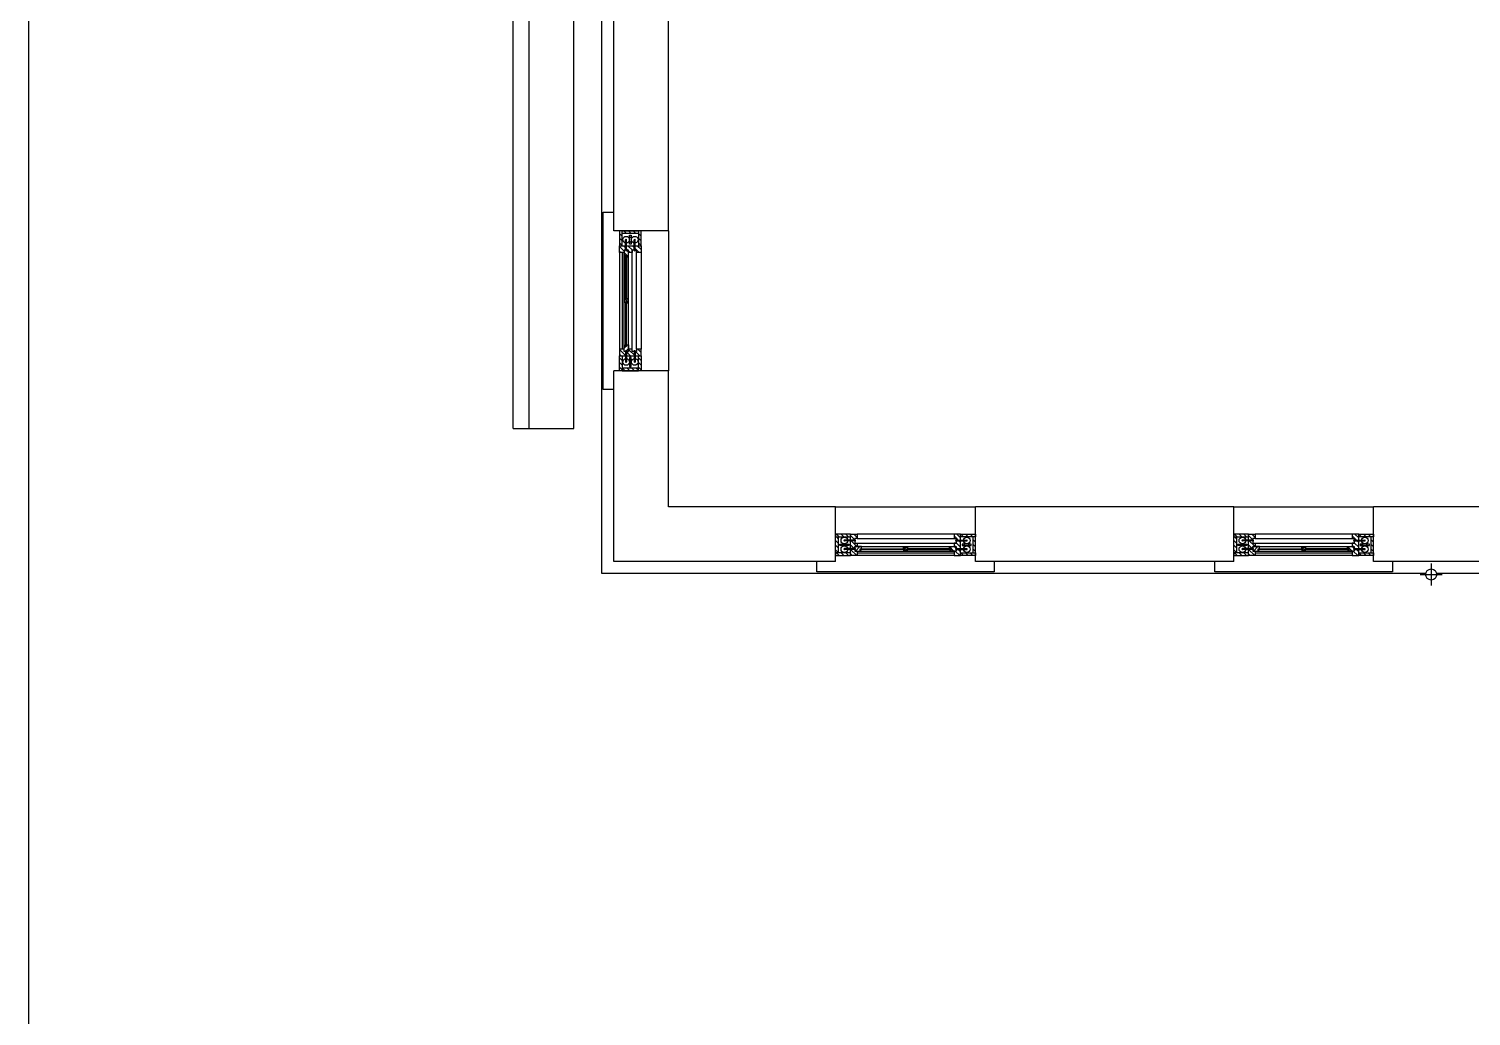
# Model space of a CAD drawing. Extents: x 297566 to 331206, y -129942 to -106182.
# Drawn here: x 322610 to 324437, y -111851 to -110600 of the extents above; entities that cross this region are included whole.
import ezdxf

# ---------------------------------------------------------------- set-up
doc = ezdxf.new("R2010")
doc.units = 0
doc.header["$LTSCALE"] = 50
doc.header["$MEASUREMENT"] = 0
doc.layers.get('0').update_dxf_attribs({"linetype": 'CONTINUOUS'})
doc.layers.add('h', color=5, linetype='CONTINUOUS')
pattern_1 = [(315, (247802.2005, -282476.867), (-3.928862, -3.928862), [])]
pattern_2 = [(315, (247815.9505, -282476.867), (-3.928862, -3.928862), [])]
pattern_3 = [(315, (248474.7005, -282476.867), (-3.928862, -3.928862), [])]
pattern_4 = [(315, (248488.4505, -282476.867), (-3.928862, -3.928862), [])]
pattern_5 = [(135, (250566.7734, -285293.94), (-3.928862, -3.928862), [])]
pattern_6 = [(135, (250566.7734, -285280.19), (-3.928862, -3.928862), [])]

# ---------------------------------------------------------------- blocks, each defined once
blk = doc.blocks.new('aera')
at = {"layer": 'h'}
h = blk.add_hatch(dxfattribs=at)
h.set_pattern_fill('ANSI31', color=256, scale=1.75, angle=450, style=0)
h.set_pattern_definition([(135, (250570.85, -285280.19), (-3.928862, -3.928862), [])])
h.paths.add_polyline_path([(269214.9, -263305), (269219.4, -263305), (269219.4, -263280), (269214.9, -263280)])
h = blk.add_hatch(dxfattribs=at)
h.set_pattern_fill('ANSI31', color=256, scale=1.75, angle=450, style=0)
h.set_pattern_definition(pattern_6)
h.paths.add_polyline_path([(269219.4, -263284.5), (269219.4, -263280), (269246.6, -263280), (269246.6, -263284.5)])
h = blk.add_hatch(dxfattribs=at)
h.set_pattern_fill('ANSI31', color=256, scale=1.75, angle=450, style=0)
h.set_pattern_definition(pattern_6)
h.paths.add_polyline_path([(269231.9, -263287), (269234.4, -263287), (269234.4, -263302.5), (269231.9, -263302.5)])
h = blk.add_hatch(dxfattribs=at)
h.set_pattern_fill('ANSI31', color=256, scale=1.75, angle=450, style=0)
h.set_pattern_definition([(135, (250602.6, -285280.19), (-3.928862, -3.928862), [])])
h.paths.add_polyline_path([(269246.6, -263305), (269251.1, -263305), (269251.1, -263280), (269246.6, -263280)])
h = blk.add_hatch(dxfattribs=at)
h.set_pattern_fill('ANSI31', color=256, scale=1.75, angle=450, style=0)
h.set_pattern_definition([(135, (285642.877, -230128.208), (-3.92886205, -3.92886205), [])])
h.paths.add_polyline_path([(269222.6, -263312.5), (269222.6, -263316.3), (269214.9, -263316.3), (269214.9, -263312.5), (269214.9, -263305), (269251.1, -263305), (269251.1, -263316.3), (269243.6, -263316.3), (269243.6, -263312.5), (269236.1, -263312.5), (269236.1, -263316.3), (269230.1, -263316.3), (269230.1, -263312.5)])
h = blk.add_hatch(dxfattribs=at)
h.set_pattern_fill('ANSI31', color=256, scale=1.75, angle=360, style=0)
h.set_pattern_definition([(315, (246968.4625, -281670.344), (-3.928862, -3.928862), [])])
h.paths.add_polyline_path([(269226.4, -263321.5), (269226.4, -263323.8), (269230.1, -263323.8), (269230.1, -263312.5), (269222.6, -263312.5), (269222.6, -263321.5), (269224.4, -263321.5), (269225.1, -263321.5)])
h = blk.add_hatch(dxfattribs=at)
h.set_pattern_fill('ANSI31', color=256, scale=1.75, angle=450, style=0)
h.set_pattern_definition([(315, (285373.9793, -270980.0365), (3.928862, 3.928862), [])])
h.paths.add_polyline_path([(269223.9, -263400.4), (269223.9, -263395.9), (269224.5, -263394.4), (269225.1, -263394.4), (269225.1, -263396.2), (269226.4, -263396.2), (269226.4, -263394.4), (269228.9, -263394.4), (269228.9, -263401.9), (269226.4, -263401.9), (269226.4, -263400.2), (269225.1, -263400.2), (269225.1, -263401.9), (269224.5, -263401.9)])
h = blk.add_hatch(dxfattribs=at)
h.set_pattern_fill('ANSI31', color=256, scale=1.75, angle=450, style=0)
h.set_pattern_definition([(135, (285642.877, -230074.458), (-3.92886205, -3.92886205), [])])
h.paths.add_polyline_path([(269222.6, -263483.8), (269222.6, -263480), (269214.9, -263480), (269214.9, -263483.8), (269214.9, -263491.3), (269251.1, -263491.3), (269251.1, -263480), (269243.6, -263480), (269243.6, -263483.8), (269236.1, -263483.8), (269236.1, -263480), (269230.1, -263480), (269230.1, -263483.8)])
h = blk.add_hatch(dxfattribs=at)
h.set_pattern_fill('ANSI31', color=256, scale=1.75, angle=360, style=0)
h.set_pattern_definition([(45, (246968.4625, -245125.9694), (-3.928862, 3.928862), [])])
h.paths.add_polyline_path([(269226.4, -263474.8), (269226.4, -263472.5), (269230.1, -263472.5), (269230.1, -263483.8), (269222.6, -263483.8), (269222.6, -263474.8), (269224.4, -263474.8), (269225.1, -263474.8)])
h = blk.add_hatch(dxfattribs=at)
h.set_pattern_fill('ANSI31', color=256, scale=1.75, angle=450, style=0)
h.set_pattern_definition([(135, (250570.85, -285293.94), (-3.928862, -3.928862), [])])
h.paths.add_polyline_path([(269214.9, -263491.3), (269219.4, -263491.3), (269219.4, -263516.3), (269214.9, -263516.3)])
h = blk.add_hatch(dxfattribs=at)
h.set_pattern_fill('ANSI31', color=256, scale=1.75, angle=450, style=0)
h.set_pattern_definition(pattern_5)
h.paths.add_polyline_path([(269219.4, -263511.8), (269219.4, -263516.3), (269246.6, -263516.3), (269246.6, -263511.8)])
h = blk.add_hatch(dxfattribs=at)
h.set_pattern_fill('ANSI31', color=256, scale=1.75, angle=450, style=0)
h.set_pattern_definition(pattern_5)
h.paths.add_polyline_path([(269231.9, -263509.3), (269234.4, -263509.3), (269234.4, -263493.8), (269231.9, -263493.8)])
h = blk.add_hatch(dxfattribs=at)
h.set_pattern_fill('ANSI31', color=256, scale=1.75, angle=450, style=0)
h.set_pattern_definition([(135, (250602.6, -285293.94), (-3.928862, -3.928862), [])])
h.paths.add_polyline_path([(269246.6, -263491.3), (269251.1, -263491.3), (269251.1, -263516.3), (269246.6, -263516.3)])
h = blk.add_hatch(dxfattribs=at)
h.set_pattern_fill('ANSI31', color=256, scale=1.75, angle=360, style=0)
h.set_pattern_definition([(315, (247802.2005, -282441.04), (-3.928862, -3.928862), [])])
h.paths.add_polyline_path([(269604.9, -263797), (269604.9, -263792.5), (269579.9, -263792.5), (269579.9, -263797)])
h = blk.add_hatch(dxfattribs=at)
h.set_pattern_fill('ANSI31', color=256, scale=1.75, angle=360, style=0)
h.set_pattern_definition(pattern_1)
h.paths.add_polyline_path([(269584.4, -263824.3), (269579.9, -263824.3), (269579.9, -263797), (269584.4, -263797)])
h = blk.add_hatch(dxfattribs=at)
h.set_pattern_fill('ANSI31', color=256, scale=1.75, angle=360, style=0)
h.set_pattern_definition([(315, (303021.682, -247400.7636), (-3.92886205, -3.92886205), [])])
h.paths.add_polyline_path([(269612.4, -263821), (269616.1, -263821), (269616.1, -263828.8), (269612.4, -263828.8), (269604.9, -263828.8), (269604.9, -263792.5), (269616.1, -263792.5), (269616.1, -263800), (269612.4, -263800), (269612.4, -263807.5), (269616.1, -263807.5), (269616.1, -263813.5), (269612.4, -263813.5)])
h = blk.add_hatch(dxfattribs=at)
h.set_pattern_fill('ANSI31', color=256, scale=1.75, angle=360, style=0)
h.set_pattern_definition([(315, (302967.932, -247400.7636), (-3.92886205, -3.92886205), [])])
h.paths.add_polyline_path([(269783.6, -263821), (269779.9, -263821), (269779.9, -263828.8), (269783.6, -263828.8), (269791.1, -263828.8), (269791.1, -263792.5), (269779.9, -263792.5), (269779.9, -263800), (269783.6, -263800), (269783.6, -263807.5), (269779.9, -263807.5), (269779.9, -263813.5), (269783.6, -263813.5)])
h = blk.add_hatch(dxfattribs=at)
h.set_pattern_fill('ANSI31', color=256, scale=1.75, angle=360, style=0)
h.set_pattern_definition([(315, (247815.9505, -282441.04), (-3.928862, -3.928862), [])])
h.paths.add_polyline_path([(269791.1, -263797), (269791.1, -263792.5), (269816.1, -263792.5), (269816.1, -263797)])
h = blk.add_hatch(dxfattribs=at)
h.set_pattern_fill('ANSI31', color=256, scale=1.75, angle=360, style=0)
h.set_pattern_definition(pattern_2)
h.paths.add_polyline_path([(269811.6, -263824.3), (269816.1, -263824.3), (269816.1, -263797), (269811.6, -263797)])
h = blk.add_hatch(dxfattribs=at)
h.set_pattern_fill('ANSI31', color=256, scale=1.75, angle=360, style=0)
h.set_pattern_definition([(315, (248474.7005, -282441.04), (-3.928862, -3.928862), [])])
h.paths.add_polyline_path([(270277.4, -263797), (270277.4, -263792.5), (270252.4, -263792.5), (270252.4, -263797)])
h = blk.add_hatch(dxfattribs=at)
h.set_pattern_fill('ANSI31', color=256, scale=1.75, angle=360, style=0)
h.set_pattern_definition(pattern_3)
h.paths.add_polyline_path([(270256.9, -263824.3), (270252.4, -263824.3), (270252.4, -263797), (270256.9, -263797)])
h = blk.add_hatch(dxfattribs=at)
h.set_pattern_fill('ANSI31', color=256, scale=1.75, angle=360, style=0)
h.set_pattern_definition([(315, (303694.182, -247400.7636), (-3.92886205, -3.92886205), [])])
h.paths.add_polyline_path([(270284.9, -263821), (270288.6, -263821), (270288.6, -263828.8), (270284.9, -263828.8), (270277.4, -263828.8), (270277.4, -263792.5), (270288.6, -263792.5), (270288.6, -263800), (270284.9, -263800), (270284.9, -263807.5), (270288.6, -263807.5), (270288.6, -263813.5), (270284.9, -263813.5)])
h = blk.add_hatch(dxfattribs=at)
h.set_pattern_fill('ANSI31', color=256, scale=1.75, angle=360, style=0)
h.set_pattern_definition([(315, (303640.432, -247400.7636), (-3.92886205, -3.92886205), [])])
h.paths.add_polyline_path([(270456.1, -263821), (270452.4, -263821), (270452.4, -263828.8), (270456.1, -263828.8), (270463.6, -263828.8), (270463.6, -263792.5), (270452.4, -263792.5), (270452.4, -263800), (270456.1, -263800), (270456.1, -263807.5), (270452.4, -263807.5), (270452.4, -263813.5), (270456.1, -263813.5)])
h = blk.add_hatch(dxfattribs=at)
h.set_pattern_fill('ANSI31', color=256, scale=1.75, angle=360, style=0)
h.set_pattern_definition([(315, (248488.4505, -282441.04), (-3.928862, -3.928862), [])])
h.paths.add_polyline_path([(270463.6, -263797), (270463.6, -263792.5), (270488.6, -263792.5), (270488.6, -263797)])
h = blk.add_hatch(dxfattribs=at)
h.set_pattern_fill('ANSI31', color=256, scale=1.75, angle=360, style=0)
h.set_pattern_definition(pattern_4)
h.paths.add_polyline_path([(270484.1, -263824.3), (270488.6, -263824.3), (270488.6, -263797), (270484.1, -263797)])
h = blk.add_hatch(dxfattribs=at)
h.set_pattern_fill('ANSI31', color=256, scale=1.75, angle=360, style=0)
h.set_pattern_definition([(315, (247802.2005, -282472.79), (-3.928862, -3.928862), [])])
h.paths.add_polyline_path([(269604.9, -263828.8), (269604.9, -263824.3), (269579.9, -263824.3), (269579.9, -263828.8)])
h = blk.add_hatch(dxfattribs=at)
h.set_pattern_fill('ANSI31', color=256, scale=1.75, angle=360, style=0)
h.set_pattern_definition(pattern_1)
h.paths.add_polyline_path([(269586.9, -263811.8), (269586.9, -263809.3), (269602.4, -263809.3), (269602.4, -263811.8)])
h = blk.add_hatch(dxfattribs=at)
h.set_pattern_fill('ANSI31', color=256, scale=1.75, angle=270, style=0)
h.set_pattern_definition([(45, (287970.171, -286075.178), (3.928862, -3.928862), [])])
h.paths.add_polyline_path([(269621.4, -263817.3), (269623.6, -263817.3), (269623.6, -263813.5), (269612.4, -263813.5), (269612.4, -263821), (269621.4, -263821), (269621.4, -263819.3), (269621.4, -263818.5)])
h = blk.add_hatch(dxfattribs=at)
h.set_pattern_fill('ANSI31', color=256, scale=1.75, angle=360, style=0)
h.set_pattern_definition([(135, (262116.104, -247669.661), (3.928862, 3.928862), [])])
h.paths.add_polyline_path([(269695.7, -263819.8), (269700.2, -263819.8), (269701.7, -263819.2), (269701.7, -263818.5), (269700, -263818.5), (269700, -263817.3), (269701.7, -263817.3), (269701.7, -263814.8), (269694.2, -263814.8), (269694.2, -263817.3), (269696, -263817.3), (269696, -263818.5), (269694.2, -263818.5), (269694.2, -263819.2)])
h = blk.add_hatch(dxfattribs=at)
h.set_pattern_fill('ANSI31', color=256, scale=1.75, angle=270, style=0)
h.set_pattern_definition([(135, (251425.7963, -286075.178), (-3.928862, -3.928862), [])])
h.paths.add_polyline_path([(269774.6, -263817.3), (269772.4, -263817.3), (269772.4, -263813.5), (269783.6, -263813.5), (269783.6, -263821), (269774.6, -263821), (269774.6, -263819.3), (269774.6, -263818.5)])
h = blk.add_hatch(dxfattribs=at)
h.set_pattern_fill('ANSI31', color=256, scale=1.75, angle=360, style=0)
h.set_pattern_definition([(315, (247815.9505, -282472.79), (-3.928862, -3.928862), [])])
h.paths.add_polyline_path([(269791.1, -263828.8), (269791.1, -263824.3), (269816.1, -263824.3), (269816.1, -263828.8)])
h = blk.add_hatch(dxfattribs=at)
h.set_pattern_fill('ANSI31', color=256, scale=1.75, angle=360, style=0)
h.set_pattern_definition(pattern_2)
h.paths.add_polyline_path([(269809.1, -263811.8), (269809.1, -263809.3), (269793.6, -263809.3), (269793.6, -263811.8)])
h = blk.add_hatch(dxfattribs=at)
h.set_pattern_fill('ANSI31', color=256, scale=1.75, angle=360, style=0)
h.set_pattern_definition([(315, (248474.7005, -282472.79), (-3.928862, -3.928862), [])])
h.paths.add_polyline_path([(270277.4, -263828.8), (270277.4, -263824.3), (270252.4, -263824.3), (270252.4, -263828.8)])
h = blk.add_hatch(dxfattribs=at)
h.set_pattern_fill('ANSI31', color=256, scale=1.75, angle=360, style=0)
h.set_pattern_definition(pattern_3)
h.paths.add_polyline_path([(270259.4, -263811.8), (270259.4, -263809.3), (270274.9, -263809.3), (270274.9, -263811.8)])
h = blk.add_hatch(dxfattribs=at)
h.set_pattern_fill('ANSI31', color=256, scale=1.75, angle=270, style=0)
h.set_pattern_definition([(45, (288642.671, -286075.178), (3.928862, -3.928862), [])])
h.paths.add_polyline_path([(270293.9, -263817.3), (270296.1, -263817.3), (270296.1, -263813.5), (270284.9, -263813.5), (270284.9, -263821), (270293.9, -263821), (270293.9, -263819.3), (270293.9, -263818.5)])
h = blk.add_hatch(dxfattribs=at)
h.set_pattern_fill('ANSI31', color=256, scale=1.75, angle=360, style=0)
h.set_pattern_definition([(135, (262788.604, -247669.661), (3.928862, 3.928862), [])])
h.paths.add_polyline_path([(270368.2, -263819.8), (270372.7, -263819.8), (270374.2, -263819.2), (270374.2, -263818.5), (270372.5, -263818.5), (270372.5, -263817.3), (270374.2, -263817.3), (270374.2, -263814.8), (270366.7, -263814.8), (270366.7, -263817.3), (270368.5, -263817.3), (270368.5, -263818.5), (270366.7, -263818.5), (270366.7, -263819.2)])
h = blk.add_hatch(dxfattribs=at)
h.set_pattern_fill('ANSI31', color=256, scale=1.75, angle=270, style=0)
h.set_pattern_definition([(135, (252098.2963, -286075.178), (-3.928862, -3.928862), [])])
h.paths.add_polyline_path([(270447.1, -263817.3), (270444.9, -263817.3), (270444.9, -263813.5), (270456.1, -263813.5), (270456.1, -263821), (270447.1, -263821), (270447.1, -263819.3), (270447.1, -263818.5)])
h = blk.add_hatch(dxfattribs=at)
h.set_pattern_fill('ANSI31', color=256, scale=1.75, angle=360, style=0)
h.set_pattern_definition([(315, (248488.4505, -282472.79), (-3.928862, -3.928862), [])])
h.paths.add_polyline_path([(270463.6, -263828.8), (270463.6, -263824.3), (270488.6, -263824.3), (270488.6, -263828.8)])
h = blk.add_hatch(dxfattribs=at)
h.set_pattern_fill('ANSI31', color=256, scale=1.75, angle=360, style=0)
h.set_pattern_definition(pattern_4)
h.paths.add_polyline_path([(270481.6, -263811.8), (270481.6, -263809.3), (270466.1, -263809.3), (270466.1, -263811.8)])
for p, q in [((269034.9, -263613.8), (269034.9, -261378.8)), ((269062.4, -263613.8), (269062.4, -261406.3)), ((269137.4, -263613.8), (269137.4, -261481.3)), ((269297.4, -263280), (269204.9, -263280)), ((269244.9, -263280), (269246.6, -263280)), ((269297.4, -263280), (269297.4, -263516.3)), ((269214.9, -263316.3), (269214.9, -263480)), ((269219.6, -263480), (269219.6, -263316.3)), ((269222.6, -263474.8), (269222.6, -263316.3)), ((269225.1, -263312.5), (269225.1, -263294.8)), ((269226.6, -263312.5), (269226.6, -263294.8)), ((269230.1, -263483.8), (269230.1, -263312.5)), ((269236.1, -263483.8), (269236.1, -263312.5)), ((269239.6, -263312.5), (269239.6, -263294.8)), ((269241.1, -263312.5), (269241.1, -263294.8)), ((269243.6, -263480), (269243.6, -263314.3)), ((269251.1, -263316.3), (269251.1, -263480)), ((269225.1, -263483.8), (269225.1, -263501.5)), ((269226.6, -263483.8), (269226.6, -263501.5)), ((269239.6, -263483.8), (269239.6, -263501.5)), ((269241.1, -263483.8), (269241.1, -263501.5)), ((269297.4, -263516.3), (269204.9, -263516.3)), ((269204.9, -263838.8), (269204.9, -263516.3)), ((269034.9, -263613.8), (269137.4, -263613.8)), ((269579.9, -263838.8), (269579.9, -263746.3)), ((269579.9, -263746.3), (269816.1, -263746.3)), ((269816.1, -263838.8), (269816.1, -263746.3)), ((270252.4, -263838.8), (270252.4, -263746.3)), ((270252.4, -263746.3), (270488.6, -263746.3)), ((270488.6, -263838.8), (270488.6, -263746.3)), ((269612.4, -263802.5), (269594.6, -263802.5)), ((269612.4, -263804), (269594.6, -263804)), ((269779.9, -263792.5), (269616.1, -263792.5)), ((269616.1, -263800), (269781.9, -263800)), ((269783.6, -263802.5), (269801.4, -263802.5)), ((269783.6, -263804), (269801.4, -263804)), ((269816.1, -263798.7), (269816.1, -263797)), ((270284.9, -263802.5), (270267.1, -263802.5)), ((270284.9, -263804), (270267.1, -263804)), ((270452.4, -263792.5), (270288.6, -263792.5)), ((270288.6, -263800), (270454.4, -263800)), ((270456.1, -263802.5), (270473.9, -263802.5)), ((270456.1, -263804), (270473.9, -263804)), ((270488.6, -263798.7), (270488.6, -263797)), ((269612.4, -263817), (269594.6, -263817)), ((269612.4, -263818.5), (269594.6, -263818.5)), ((269612.4, -263807.5), (269783.6, -263807.5)), ((269612.4, -263813.5), (269783.6, -263813.5)), ((269616.1, -263824), (269779.9, -263824)), ((269779.9, -263828.8), (269616.1, -263828.8)), ((269621.4, -263821), (269779.9, -263821)), ((269783.6, -263817), (269801.4, -263817)), ((269783.6, -263818.5), (269801.4, -263818.5)), ((270284.9, -263817), (270267.1, -263817)), ((270284.9, -263818.5), (270267.1, -263818.5)), ((270284.9, -263807.5), (270456.1, -263807.5)), ((270284.9, -263813.5), (270456.1, -263813.5)), ((270288.6, -263824), (270452.4, -263824)), ((270452.4, -263828.8), (270288.6, -263828.8)), ((270293.9, -263821), (270452.4, -263821)), ((270456.1, -263817), (270473.9, -263817)), ((270456.1, -263818.5), (270473.9, -263818.5)), ((269579.9, -263838.8), (269204.9, -263838.8)), ((270586.1, -263841.9), (270586.1, -263879.4)), ((270567.4, -263860.7), (270604.9, -263860.7))]:
    blk.add_line(p, q, dxfattribs=at)
for points in [[(269184.9, -263858.8), (269184.9, -262525.5)], [(269204.9, -263280), (269204.9, -262868.8)], [(269297.4, -263280), (269297.4, -262868.8)], [(269204.8, -263548.2), (269187.3, -263548.2), (269187.3, -263248.2), (269204.8, -263248.2)], [(269222.6, -263312.5), (269222.6, -263316.3), (269214.9, -263316.3), (269214.9, -263312.5), (269214.9, -263305), (269251.1, -263305), (269251.1, -263316.3), (269243.6, -263316.3), (269243.6, -263312.5), (269236.1, -263312.5), (269236.1, -263316.3), (269230.1, -263316.3), (269230.1, -263312.5), (269222.6, -263312.5)], [(269227.4, -263312.5), (269230.1, -263312.5)], [(269223.9, -263400.4), (269223.9, -263395.9), (269224.5, -263394.4), (269225.1, -263394.4), (269225.1, -263396.2), (269226.4, -263396.2), (269226.4, -263394.4), (269228.9, -263394.4), (269228.9, -263401.9), (269226.4, -263401.9), (269226.4, -263400.2), (269225.1, -263400.2), (269225.1, -263401.9), (269224.5, -263401.9), (269223.9, -263400.4)], [(269222.6, -263483.8), (269222.6, -263480), (269214.9, -263480), (269214.9, -263483.8), (269214.9, -263491.3), (269251.1, -263491.3), (269251.1, -263480), (269243.6, -263480), (269243.6, -263483.8), (269236.1, -263483.8), (269236.1, -263480), (269230.1, -263480), (269230.1, -263483.8), (269222.6, -263483.8)], [(269227.4, -263483.8), (269230.1, -263483.8)], [(269227.4, -263483.8), (269230.1, -263483.8)], [(269579.9, -263746.3), (269297.4, -263746.3), (269297.4, -263516.3)], [(270252.4, -263746.3), (269816.1, -263746.3)], [(270959.9, -263746.3), (270488.6, -263746.3)], [(269612.4, -263821), (269616.1, -263821), (269616.1, -263828.8), (269612.4, -263828.8), (269604.9, -263828.8), (269604.9, -263792.5), (269616.1, -263792.5), (269616.1, -263800), (269612.4, -263800), (269612.4, -263807.5), (269616.1, -263807.5), (269616.1, -263813.5), (269612.4, -263813.5), (269612.4, -263821)], [(269783.6, -263821), (269779.9, -263821), (269779.9, -263828.8), (269783.6, -263828.8), (269791.1, -263828.8), (269791.1, -263792.5), (269779.9, -263792.5), (269779.9, -263800), (269783.6, -263800), (269783.6, -263807.5), (269779.9, -263807.5), (269779.9, -263813.5), (269783.6, -263813.5), (269783.6, -263821)], [(270284.9, -263821), (270288.6, -263821), (270288.6, -263828.8), (270284.9, -263828.8), (270277.4, -263828.8), (270277.4, -263792.5), (270288.6, -263792.5), (270288.6, -263800), (270284.9, -263800), (270284.9, -263807.5), (270288.6, -263807.5), (270288.6, -263813.5), (270284.9, -263813.5), (270284.9, -263821)], [(270456.1, -263821), (270452.4, -263821), (270452.4, -263828.8), (270456.1, -263828.8), (270463.6, -263828.8), (270463.6, -263792.5), (270452.4, -263792.5), (270452.4, -263800), (270456.1, -263800), (270456.1, -263807.5), (270452.4, -263807.5), (270452.4, -263813.5), (270456.1, -263813.5), (270456.1, -263821)], [(269612.4, -263816.3), (269612.4, -263813.5)], [(269612.4, -263816.3), (269612.4, -263813.5)], [(269695.7, -263819.8), (269700.2, -263819.8), (269701.7, -263819.2), (269701.7, -263818.5), (269700, -263818.5), (269700, -263817.3), (269701.7, -263817.3), (269701.7, -263814.8), (269694.2, -263814.8), (269694.2, -263817.3), (269696, -263817.3), (269696, -263818.5), (269694.2, -263818.5), (269694.2, -263819.2), (269695.7, -263819.8)], [(269783.6, -263816.3), (269783.6, -263813.5)], [(270284.9, -263816.3), (270284.9, -263813.5)], [(270284.9, -263816.3), (270284.9, -263813.5)], [(270368.2, -263819.8), (270372.7, -263819.8), (270374.2, -263819.2), (270374.2, -263818.5), (270372.5, -263818.5), (270372.5, -263817.3), (270374.2, -263817.3), (270374.2, -263814.8), (270366.7, -263814.8), (270366.7, -263817.3), (270368.5, -263817.3), (270368.5, -263818.5), (270366.7, -263818.5), (270366.7, -263819.2), (270368.2, -263819.8)], [(270456.1, -263816.3), (270456.1, -263813.5)], [(269848, -263838.8), (269848, -263856.3), (269548, -263856.3), (269548, -263838.8)], [(270252.4, -263838.8), (269816.1, -263838.8)], [(270520.5, -263838.8), (270520.5, -263856.3), (270220.5, -263856.3), (270220.5, -263838.8)], [(270959.9, -263838.8), (270488.6, -263838.8)], [(270576.9, -263858.8), (269184.9, -263858.8)], [(271294.9, -263918.8), (271294.9, -263858.8), (270595.3, -263858.8)]]:
    blk.add_lwpolyline(points, dxfattribs=at)
for points in [[(269214.9, -263305), (269219.4, -263305), (269219.4, -263280), (269214.9, -263280)], [(269219.4, -263284.5), (269219.4, -263280), (269246.6, -263280), (269246.6, -263284.5)], [(269231.9, -263287), (269234.4, -263287), (269234.4, -263302.5), (269231.9, -263302.5)], [(269246.6, -263305), (269251.1, -263305), (269251.1, -263280), (269246.6, -263280)], [(269226.4, -263321.5), (269226.4, -263323.8), (269230.1, -263323.8), (269230.1, -263312.5), (269222.6, -263312.5), (269222.6, -263321.5), (269224.4, -263321.5), (269225.1, -263321.5)], [(269225.1, -263323.8), (269225.1, -263321.5), (269222.6, -263321.5)], [(269226.4, -263396.2), (269225.1, -263396.2), (269225.1, -263321.5), (269226.4, -263321.5)], [(269226.4, -263400.2), (269225.1, -263400.2), (269225.1, -263474.8), (269226.4, -263474.8)], [(269226.4, -263474.8), (269226.4, -263472.5), (269230.1, -263472.5), (269230.1, -263483.8), (269222.6, -263483.8), (269222.6, -263474.8), (269224.4, -263474.8), (269225.1, -263474.8)], [(269225.1, -263472.5), (269225.1, -263474.8), (269222.6, -263474.8)], [(269214.9, -263491.3), (269219.4, -263491.3), (269219.4, -263516.3), (269214.9, -263516.3)], [(269219.4, -263511.8), (269219.4, -263516.3), (269246.6, -263516.3), (269246.6, -263511.8)], [(269231.9, -263509.3), (269234.4, -263509.3), (269234.4, -263493.8), (269231.9, -263493.8)], [(269246.6, -263491.3), (269251.1, -263491.3), (269251.1, -263516.3), (269246.6, -263516.3)], [(269604.9, -263797), (269604.9, -263792.5), (269579.9, -263792.5), (269579.9, -263797)], [(269584.4, -263824.3), (269579.9, -263824.3), (269579.9, -263797), (269584.4, -263797)], [(269791.1, -263797), (269791.1, -263792.5), (269816.1, -263792.5), (269816.1, -263797)], [(269811.6, -263824.3), (269816.1, -263824.3), (269816.1, -263797), (269811.6, -263797)], [(270277.4, -263797), (270277.4, -263792.5), (270252.4, -263792.5), (270252.4, -263797)], [(270256.9, -263824.3), (270252.4, -263824.3), (270252.4, -263797), (270256.9, -263797)], [(270463.6, -263797), (270463.6, -263792.5), (270488.6, -263792.5), (270488.6, -263797)], [(270484.1, -263824.3), (270488.6, -263824.3), (270488.6, -263797), (270484.1, -263797)], [(269604.9, -263828.8), (269604.9, -263824.3), (269579.9, -263824.3), (269579.9, -263828.8)], [(269586.9, -263811.8), (269586.9, -263809.3), (269602.4, -263809.3), (269602.4, -263811.8)], [(269621.4, -263817.3), (269623.6, -263817.3), (269623.6, -263813.5), (269612.4, -263813.5), (269612.4, -263821), (269621.4, -263821), (269621.4, -263819.3), (269621.4, -263818.5)], [(269696, -263817.3), (269696, -263818.5), (269621.4, -263818.5), (269621.4, -263817.3)], [(269623.6, -263818.5), (269621.4, -263818.5), (269621.4, -263821)], [(269700, -263817.3), (269700, -263818.5), (269774.6, -263818.5), (269774.6, -263817.3)], [(269774.6, -263817.3), (269772.4, -263817.3), (269772.4, -263813.5), (269783.6, -263813.5), (269783.6, -263821), (269774.6, -263821), (269774.6, -263819.3), (269774.6, -263818.5)], [(269772.4, -263818.5), (269774.6, -263818.5), (269774.6, -263821)], [(269791.1, -263828.8), (269791.1, -263824.3), (269816.1, -263824.3), (269816.1, -263828.8)], [(269809.1, -263811.8), (269809.1, -263809.3), (269793.6, -263809.3), (269793.6, -263811.8)], [(270277.4, -263828.8), (270277.4, -263824.3), (270252.4, -263824.3), (270252.4, -263828.8)], [(270259.4, -263811.8), (270259.4, -263809.3), (270274.9, -263809.3), (270274.9, -263811.8)], [(270293.9, -263817.3), (270296.1, -263817.3), (270296.1, -263813.5), (270284.9, -263813.5), (270284.9, -263821), (270293.9, -263821), (270293.9, -263819.3), (270293.9, -263818.5)], [(270368.5, -263817.3), (270368.5, -263818.5), (270293.9, -263818.5), (270293.9, -263817.3)], [(270296.1, -263818.5), (270293.9, -263818.5), (270293.9, -263821)], [(270372.5, -263817.3), (270372.5, -263818.5), (270447.1, -263818.5), (270447.1, -263817.3)], [(270447.1, -263817.3), (270444.9, -263817.3), (270444.9, -263813.5), (270456.1, -263813.5), (270456.1, -263821), (270447.1, -263821), (270447.1, -263819.3), (270447.1, -263818.5)], [(270444.9, -263818.5), (270447.1, -263818.5), (270447.1, -263821)], [(270463.6, -263828.8), (270463.6, -263824.3), (270488.6, -263824.3), (270488.6, -263828.8)], [(270481.6, -263811.8), (270481.6, -263809.3), (270466.1, -263809.3), (270466.1, -263811.8)]]:
    blk.add_lwpolyline(points, close=True, dxfattribs=at)
for centre, radius in [((269225.9, -263294.8), 5.62), ((269240.4, -263294.8), 5.62), ((269225.9, -263501.5), 5.62), ((269240.4, -263501.5), 5.62), ((269594.6, -263803.3), 5.62), ((269801.4, -263803.3), 5.62), ((270267.1, -263803.3), 5.62), ((270473.9, -263803.3), 5.62), ((269594.6, -263817.8), 5.62), ((269801.4, -263817.8), 5.62), ((270267.1, -263817.8), 5.62), ((270473.9, -263817.8), 5.62), ((270586.1, -263860.7), 9.38)]:
    blk.add_circle(centre, radius, dxfattribs=at)
for centre, radius, start, end in [((269225.9, -263294.8), 0.75, 0, 180), ((269240.4, -263294.8), 0.75, 0, 180), ((269225.9, -263312.5), 1.25, 180, 0), ((269240.4, -263312.5), 1.25, 180, 0), ((269225.9, -263483.8), 1.25, 0, 180), ((269240.4, -263483.8), 1.25, 0, 180), ((269225.9, -263501.5), 0.75, 180, 0), ((269240.4, -263501.5), 0.75, 180, 0), ((269594.6, -263803.3), 0.75, 90, 270), ((269612.4, -263803.3), 1.25, 270, 90), ((269783.6, -263803.3), 1.25, 90, 270), ((269801.4, -263803.3), 0.75, 270, 90), ((270267.1, -263803.3), 0.75, 90, 270), ((270284.9, -263803.3), 1.25, 270, 90), ((270456.1, -263803.3), 1.25, 90, 270), ((270473.9, -263803.3), 0.75, 270, 90), ((269594.6, -263817.8), 0.75, 90, 270), ((269612.4, -263817.8), 1.25, 270, 90), ((269783.6, -263817.8), 1.25, 90, 270), ((269801.4, -263817.8), 0.75, 270, 90), ((270267.1, -263817.8), 0.75, 90, 270), ((270284.9, -263817.8), 1.25, 270, 90), ((270456.1, -263817.8), 1.25, 90, 270), ((270473.9, -263817.8), 0.75, 270, 90)]:
    blk.add_arc(centre, radius, start, end, dxfattribs=at)

msp = doc.modelspace()

# ---------------------------------------------------------------- linework, layer by layer
msp.add_lwpolyline([(322609.65651, -108966.14769), (327716.28519, -108966.14769), (327716.28519, -112156.97595), (322609.65651, -112156.97595)], close=True)

# ---------------------------------------------------------------- block references
at = {"layer": 'h', "xscale": 0.75, "yscale": 0.75, "zscale": 0.75}
msp.add_blockref('aera', (121447.03733, 86604.26481), dxfattribs=at)

doc.saveas('drawing.dxf')
